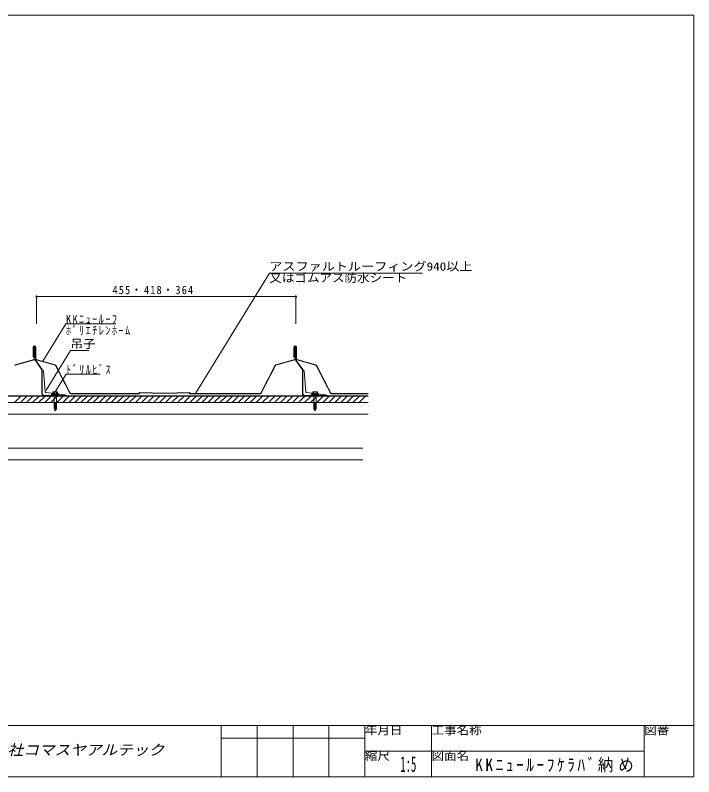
# Model space of a CAD drawing. Units: millimetres, scale not verified. Extents: x -6654 to 3221, y -946 to 390.
# Drawn here: x -1975 to -784, y -946 to 390 of the extents above; entities that cross this region are included whole.
import ezdxf
from ezdxf.enums import TextEntityAlignment as Align

# ---------------------------------------------------------------- set-up
doc = ezdxf.new("R2010")
doc.units = ezdxf.units.MM
doc.header["$LTSCALE"] = 5
doc.header["$PDMODE"] = 32
doc.header["$PDSIZE"] = 2.5
doc.layers.add('0-0_0', color=7, linetype='Continuous', lineweight=18)
doc.layers.add('0-1_LAYER001', color=7, linetype='Continuous', lineweight=18)
doc.styles.add('HG丸ｺﾞｼｯｸM-PRO', font='')
doc.styles.add('ＭＳ ゴシック', font='')
doc.styles.get('HG丸ｺﾞｼｯｸM-PRO').set_extended_font_data('HG丸ｺﾞｼｯｸM-PRO')
doc.styles.get('ＭＳ ゴシック').set_extended_font_data('MS Gothic')

# ---------------------------------------------------------------- blocks, each defined once
blk = doc.blocks.new('GROUP_27')
at = {"layer": '0-1_LAYER001', "color": 3}
blk.add_lwpolyline([(-411.54, 317.903), (-410.839, 317.526), (-410.251, 317.903)], dxfattribs=at)
blk = doc.blocks.new('GROUP_28')
at = {"layer": '0-1_LAYER001', "color": 3}
blk.add_lwpolyline([(-407.537, 317.903), (-406.722, 317.457), (-405.976, 317.903)], dxfattribs=at)
blk = doc.blocks.new('GROUP_29')
at = {"layer": '0-1_LAYER001', "color": 3}
blk.add_lwpolyline([(-406.722, 300.263), (-406.722, 288.027), (-408.781, 284.377), (-410.839, 288.162), (-410.839, 300.263)], dxfattribs=at)
blk = doc.blocks.new('GROUP_30')
at = {"layer": '0-1_LAYER001', "color": 3}
blk.add_lwpolyline([(-410.839, 310.162), (-410.839, 312.817), (-406.722, 312.817), (-406.722, 310.162)], dxfattribs=at)
blk = doc.blocks.new('GROUP_31')
at = {"layer": '0-1_LAYER001', "color": 3}
blk.add_lwpolyline([(-405.313, 317.903), (-404.664, 317.472), (-404.664, 314.224), (-412.897, 314.224), (-412.897, 317.113), (-412.218, 317.903)], close=True, dxfattribs=at)
blk = doc.blocks.new('GROUP_32')
at = {"layer": '0-1_LAYER001', "color": 3}
blk.add_lwpolyline([(-402.733, 314.224), (-402.312, 313.815), (-402.312, 312.817), (-415.25, 312.817), (-415.25, 313.863), (-414.581, 314.224)], close=True, dxfattribs=at)
blk = doc.blocks.new('GROUP_35')
at = {"layer": '0-1_LAYER001', "color": 3}
blk.add_lwpolyline([(90.879, 302.725), (90.879, 290.489), (88.821, 286.839), (86.762, 290.624), (86.762, 302.725)], dxfattribs=at)
blk = doc.blocks.new('GROUP_38')
at = {"layer": '0-1_LAYER001', "color": 3}
blk.add_lwpolyline([(94.868, 316.686), (95.29, 316.277), (95.29, 315.279), (82.352, 315.279), (82.352, 316.325), (83.02, 316.686)], close=True, dxfattribs=at)
blk = doc.blocks.new('GROUP_36')
at = {"layer": '0-1_LAYER001', "color": 3}
blk.add_lwpolyline([(86.762, 312.624), (86.762, 315.279), (90.879, 315.279), (90.879, 312.624)], dxfattribs=at)
blk = doc.blocks.new('GROUP_37')
at = {"layer": '0-1_LAYER001', "color": 3}
blk.add_lwpolyline([(92.289, 320.365), (92.938, 319.934), (92.938, 316.686), (84.704, 316.686), (84.704, 319.575), (85.383, 320.365)], close=True, dxfattribs=at)
blk = doc.blocks.new('GROUP_33')
at = {"layer": '0-1_LAYER001', "color": 3}
blk.add_lwpolyline([(86.062, 320.365), (86.762, 319.988), (87.351, 320.365)], dxfattribs=at)
blk = doc.blocks.new('GROUP_34')
at = {"layer": '0-1_LAYER001', "color": 3}
blk.add_lwpolyline([(90.065, 320.365), (90.879, 319.919), (91.625, 320.365)], dxfattribs=at)

msp = doc.modelspace()

# ---------------------------------------------------------------- linework, layer by layer
at = {"layer": '0-0_0'}
for p, q in [((-784.26, -946.271), (-784.26, 390.229)), ((-1939.674, -215.602), (-1940.11, -212.853)), ((-1482.511, -215.602), (-1482.946, -212.853)), ((-1481.721, -215.476), (-1482.136, -212.853)), ((-1928.212, -232.112), (-1939.539, -215.935)), ((-1470.394, -231.653), (-1481.721, -215.476)), ((-1928.212, -273.059), (-1928.212, -232.112)), ((-1927.412, -232.112), (-1927.412, -273.059)), ((-1925.24, -233.871), (-1922.067, -270.845)), ((-1470.249, -232.112), (-1470.249, -273.059)), ((-1468.076, -233.871), (-1464.904, -270.845)), ((-1923.412, -277.059), (-1884.212, -277.059)), ((-1884.212, -277.859), (-1923.412, -277.859)), ((-1887.212, -276.259), (-1921.202, -271.751)), ((-1884.212, -277.859), (-1884.212, -277.059)), ((-1466.249, -277.059), (-1427.049, -277.059)), ((-1427.049, -277.859), (-1466.249, -277.859)), ((-1430.049, -276.259), (-1464.039, -271.751)), ((-1427.049, -277.859), (-1427.049, -277.059)), ((-1355.769, -289.637), (-2059.569, -289.637)), ((-2059.569, -309.762), (-1355.769, -309.762)), ((-1365.05, -369.762), (-2059.569, -369.762)), ((-2059.569, -389.887), (-1365.05, -389.887)), ((-2674.26, -856.271), (-784.26, -856.271)), ((-1613.385, -856.271), (-1613.385, -946.271)), ((-1550.385, -946.271), (-1550.385, -856.271)), ((-1487.385, -856.271), (-1487.385, -946.271)), ((-1424.385, -856.271), (-1424.385, -946.271)), ((-1361.385, -856.271), (-1361.385, -946.271)), ((-1244.385, -856.271), (-1244.385, -946.271)), ((-871.165, -856.271), (-871.165, -946.271)), ((-1613.385, -878.771), (-1361.385, -878.771)), ((-1564.26, -878.771), (-1361.385, -878.771)), ((-1361.385, -901.271), (-871.165, -901.271)), ((-871.165, -901.271), (-871.165, -946.271))]:
    msp.add_line(p, q, dxfattribs=at)
at = {"layer": '0-0_0', "color": 4}
for p, q in [((-1658.485, -273.459), (-1528.977, -62.442)), ((-1260.227, -62.442), (-1528.977, -62.442)), ((-1937.395, -103.409), (-1482.395, -103.409)), ((-1937.395, -103.409), (-1937.395, -151.459)), ((-1482.395, -103.409), (-1482.395, -151.459)), ((-1926.403, -217.128), (-1885.939, -151.197)), ((-1798.439, -151.197), (-1885.939, -151.197)), ((-1920.627, -267.876), (-1877.939, -198.321)), ((-1845.439, -198.321), (-1877.939, -198.321)), ((-1885.664, -239.852), (-1906.257, -273.407)), ((-1825.664, -239.852), (-1885.664, -239.852)), ((-1355.769, -278.387), (-2110.363, -278.387)), ((-2053.163, -277.859), (-1923.412, -277.859)), ((-1976.227, -289.637), (-1964.977, -278.387)), ((-1965.62, -289.637), (-1954.37, -278.387)), ((-1955.013, -289.637), (-1943.763, -278.387)), ((-1944.407, -289.637), (-1933.157, -278.387)), ((-1933.8, -289.637), (-1922.55, -278.387)), ((-1923.194, -289.637), (-1911.944, -278.387)), ((-1912.587, -289.637), (-1901.337, -278.387)), ((-1901.98, -289.637), (-1890.73, -278.387)), ((-1891.374, -289.637), (-1880.124, -278.387)), ((-1884.212, -277.859), (-1355.769, -277.859)), ((-1880.767, -289.637), (-1869.517, -278.387)), ((-1870.16, -289.637), (-1858.91, -278.387)), ((-1859.554, -289.637), (-1848.304, -278.387)), ((-1848.947, -289.637), (-1837.697, -278.387)), ((-1838.341, -289.637), (-1827.091, -278.387)), ((-1827.734, -289.637), (-1816.484, -278.387)), ((-1817.127, -289.637), (-1805.877, -278.387)), ((-1806.521, -289.637), (-1795.271, -278.387)), ((-1795.914, -289.637), (-1784.664, -278.387)), ((-1785.308, -289.637), (-1774.058, -278.387)), ((-1774.701, -289.637), (-1763.451, -278.387)), ((-1764.094, -289.637), (-1752.844, -278.387)), ((-1753.488, -289.637), (-1742.238, -278.387)), ((-1742.881, -289.637), (-1731.631, -278.387)), ((-1732.275, -289.637), (-1721.025, -278.387)), ((-1721.668, -289.637), (-1710.418, -278.387)), ((-1711.061, -289.637), (-1699.811, -278.387)), ((-1700.455, -289.637), (-1689.205, -278.387)), ((-1689.848, -289.637), (-1678.598, -278.387)), ((-1679.242, -289.637), (-1667.992, -278.387)), ((-1668.635, -289.637), (-1657.385, -278.387)), ((-1658.028, -289.637), (-1646.778, -278.387)), ((-1647.422, -289.637), (-1636.172, -278.387)), ((-1636.815, -289.637), (-1625.565, -278.387)), ((-1626.209, -289.637), (-1614.959, -278.387)), ((-1615.602, -289.637), (-1604.352, -278.387)), ((-1604.995, -289.637), (-1593.745, -278.387)), ((-1594.389, -289.637), (-1583.139, -278.387)), ((-1583.782, -289.637), (-1572.532, -278.387)), ((-1573.176, -289.637), (-1561.926, -278.387)), ((-1562.569, -289.637), (-1551.319, -278.387)), ((-1551.962, -289.637), (-1540.712, -278.387)), ((-1541.356, -289.637), (-1530.106, -278.387)), ((-1530.749, -289.637), (-1519.499, -278.387)), ((-1520.143, -289.637), (-1508.893, -278.387)), ((-1509.536, -289.637), (-1498.286, -278.387)), ((-1498.929, -289.637), (-1487.679, -278.387)), ((-1488.323, -289.637), (-1477.073, -278.387)), ((-1477.716, -289.637), (-1466.466, -278.387)), ((-1467.11, -289.637), (-1455.86, -278.387)), ((-1456.503, -289.637), (-1445.253, -278.387)), ((-1445.896, -289.637), (-1434.646, -278.387)), ((-1435.29, -289.637), (-1424.04, -278.387)), ((-1424.683, -289.637), (-1413.433, -278.387)), ((-1414.077, -289.637), (-1402.827, -278.387)), ((-1403.47, -289.637), (-1392.22, -278.387)), ((-1392.863, -289.637), (-1381.613, -278.387)), ((-1382.257, -289.637), (-1371.007, -278.387)), ((-1371.65, -289.637), (-1360.4, -278.387)), ((-2110.363, -289.637), (-1365.05, -289.637))]:
    msp.add_line(p, q, dxfattribs=at)
at = {"layer": '0-0_0', "color": 5}
for p, q in [((-1943.309, -192.271), (-1943.309, -209.011)), ((-1942.709, -208.977), (-1942.709, -192.271)), ((-1941.909, -208.222), (-1941.909, -193.159)), ((-1941.309, -209), (-1941.309, -193.159)), ((-1941.293, -193.17), (-1940.696, -193.17)), ((-1940.709, -193.159), (-1940.709, -212.853)), ((-1940.11, -212.853), (-1940.11, -193.159)), ((-1939.326, -192.271), (-1939.326, -212.853)), ((-1938.726, -192.271), (-1938.726, -212.853)), ((-1486.146, -192.271), (-1486.146, -209.011)), ((-1485.546, -208.977), (-1485.546, -192.271)), ((-1484.746, -208.222), (-1484.746, -193.159)), ((-1484.146, -209), (-1484.146, -193.17)), ((-1484.146, -193.17), (-1483.546, -193.17)), ((-1483.546, -193.17), (-1483.546, -212.853)), ((-1482.946, -212.853), (-1482.946, -193.159)), ((-1482.163, -192.093), (-1482.163, -212.853)), ((-1481.563, -192.093), (-1481.563, -212.853)), ((-1941.435, -213.814), (-1974.86, -223.364)), ((-1941.909, -207.159), (-1942.709, -207.159)), ((-1941.326, -208.249), (-1941.915, -208.249)), ((-1904.575, -223.364), (-1938.001, -213.814)), ((-1484.271, -213.814), (-1517.697, -223.364)), ((-1484.746, -207.159), (-1485.546, -207.159)), ((-1484.163, -208.249), (-1484.752, -208.249)), ((-1447.412, -223.364), (-1480.838, -213.814)), ((-1974.696, -223.941), (-1941.27, -214.391)), ((-1938.166, -214.391), (-1904.74, -223.941)), ((-1904.128, -224.441), (-1878.775, -273.198)), ((-1878.242, -272.921), (-1903.595, -224.165)), ((-1518.677, -224.165), (-1544.03, -272.921)), ((-1543.498, -273.198), (-1518.145, -224.441)), ((-1517.532, -223.941), (-1484.107, -214.391)), ((-1481.003, -214.391), (-1447.577, -223.941)), ((-1446.964, -224.441), (-1421.611, -273.198)), ((-1421.079, -272.921), (-1446.432, -224.165)), ((-1758.489, -273.459), (-1877.355, -273.459)), ((-1758.489, -274.059), (-1877.355, -274.059)), ((-1757.161, -272.546), (-1757.782, -273.167)), ((-1756.737, -272.97), (-1757.358, -273.591)), ((-1712.868, -273.807), (-1756.003, -272.677)), ((-1712.853, -273.207), (-1755.988, -272.077)), ((-1669.665, -272.077), (-1712.8, -273.207)), ((-1669.649, -272.677), (-1712.784, -273.807)), ((-1668.916, -272.97), (-1668.295, -273.591)), ((-1667.871, -273.167), (-1668.492, -272.546)), ((-1667.164, -273.459), (-1544.918, -273.459)), ((-1667.164, -274.059), (-1544.918, -274.059)), ((-1355.769, -273.459), (-1420.192, -273.459)), ((-1355.769, -274.059), (-1420.192, -274.059))]:
    msp.add_line(p, q, dxfattribs=at)
at = {"layer": '0-0_0', "color": 6}
for p, q in [((-1927.453, -231.859), (-1927.432, -231.859)), ((-1470.29, -231.859), (-1470.268, -231.859))]:
    msp.add_line(p, q, dxfattribs=at)
at = {"layer": '0-0_0', "color": 3}
for p, q in [((-1906.681, -270.929), (-1906.681, -274.231)), ((-1906.681, -288.191), (-1906.681, -278.292)), ((-1902.565, -270.997), (-1902.565, -274.231)), ((-1902.565, -278.292), (-1902.565, -288.191)), ((-1450.708, -270.929), (-1450.708, -274.231)), ((-1450.708, -288.191), (-1450.708, -278.292)), ((-1446.591, -270.997), (-1446.591, -274.231)), ((-1446.591, -278.292), (-1446.591, -288.191)), ((-1902.565, -289.382), (-1906.681, -290.108)), ((-1902.565, -290.398), (-1906.681, -291.124)), ((-1902.565, -291.413), (-1906.681, -292.139)), ((-1902.565, -292.429), (-1906.681, -293.154)), ((-1902.565, -293.444), (-1906.681, -294.17)), ((-1446.591, -289.382), (-1450.708, -290.108)), ((-1446.591, -290.398), (-1450.708, -291.124)), ((-1446.591, -291.413), (-1450.708, -292.139)), ((-1446.591, -292.429), (-1450.708, -293.154)), ((-1446.591, -293.444), (-1450.708, -294.17)), ((-1902.565, -294.459), (-1906.681, -295.185)), ((-1902.565, -295.475), (-1906.681, -296.201)), ((-1902.565, -296.49), (-1906.681, -297.216)), ((-1902.565, -297.506), (-1906.681, -298.232)), ((-1902.565, -298.521), (-1906.681, -299.247)), ((-1902.565, -299.537), (-1906.681, -300.262)), ((-1902.643, -300.566), (-1906.192, -301.192)), ((-1446.591, -294.459), (-1450.708, -295.185)), ((-1446.591, -295.475), (-1450.708, -296.201)), ((-1446.591, -296.49), (-1450.708, -297.216)), ((-1446.591, -297.506), (-1450.708, -298.232)), ((-1446.591, -298.521), (-1450.708, -299.247)), ((-1446.591, -299.537), (-1450.708, -300.262)), ((-1446.669, -300.566), (-1450.218, -301.192))]:
    msp.add_line(p, q, dxfattribs=at)
at = {"layer": '0-0_0'}
msp.add_lwpolyline([(-2674.26, 390.229), (-784.26, 390.229), (-784.26, -946.271), (-2674.26, -946.271)], close=True, dxfattribs=at)
for points in [[(-1927.557, -231.653), (-1938.884, -215.476), (-1939.3, -212.853)], [(-1471.049, -273.059), (-1471.049, -232.112), (-1482.376, -215.935)]]:
    msp.add_lwpolyline(points, dxfattribs=at)
at = {"layer": '0-0_0', "color": 5}
for centre, radius, start, end in [((-1941.018, -192.271), 2.292, 0, 180), ((-1941.018, -192.271), 1.692, 0, 180), ((-1941.01, -193.159), 0.9, 359.99997, 179.99997), ((-1483.855, -192.182), 2.293, 2.22413, 182.22413), ((-1483.855, -192.182), 1.694, 3.01177, 183.01177), ((-1483.846, -193.159), 0.9, 359.99994, 179.99994), ((-1942.006, -208.906), 1.309, 184.63357, 355.36643), ((-1942.005, -208.917), 0.696, 184.94754, 353.14829), ((-1941.709, -212.853), 1, 285.94528, 359.99959), ((-1941.71, -212.853), 1.6, 285.9454, 359.9994), ((-1937.726, -212.853), 1.6, 180, 254.05517), ((-1937.726, -212.853), 1, 180, 254.05472), ((-1484.843, -208.906), 1.309, 184.63357, 355.36643), ((-1484.842, -208.917), 0.696, 184.94754, 353.14829), ((-1484.546, -212.853), 1, 285.94528, 359.99959), ((-1484.546, -212.853), 1.6, 285.9454, 359.9994), ((-1480.563, -212.853), 1.6, 180, 254.05517), ((-1480.563, -212.853), 1, 180, 254.05472), ((-1974.421, -224.903), 1, 105.94585, 152.52648), ((-1905.015, -224.903), 1, 27.47402, 74.05576), ((-1905.015, -224.903), 1.6, 27.47481, 74.05431), ((-1517.258, -224.903), 1.6, 105.94502, 152.52499), ((-1517.258, -224.903), 1, 105.94585, 152.52648), ((-1447.852, -224.903), 1, 27.47402, 74.05576), ((-1447.852, -224.903), 1.6, 27.47481, 74.05431), ((-1877.355, -272.459), 1.6, 207.47459, 270.00039), ((-1877.355, -272.459), 1, 207.47521, 270.00155), ((-1758.489, -272.459), 1, 270, 315), ((-1758.489, -272.459), 1.6, 270, 315), ((-1756.03, -273.677), 1.6, 88.50001, 135), ((-1756.03, -273.677), 1, 88.49998, 135), ((-1712.826, -272.207), 1.6, 268.49998, 271.50002), ((-1712.826, -272.207), 1, 268.50001, 271.49999), ((-1669.623, -273.677), 1.6, 45.00033, 91.49999), ((-1669.623, -273.677), 1, 45, 91.50002), ((-1667.164, -272.459), 1.6, 225, 270), ((-1667.164, -272.459), 1, 225.00033, 270), ((-1544.918, -272.459), 1, 269.99976, 332.52479), ((-1544.918, -272.459), 1.6, 269.99989, 332.52541), ((-1420.192, -272.459), 1.6, 207.47459, 270.00039), ((-1420.192, -272.459), 1, 207.47521, 270.00155)]:
    msp.add_arc(centre, radius, start, end, dxfattribs=at)
at = {"layer": '0-0_0'}
for centre, radius, start, end in [((-1938.884, -215.476), 0.8, 189, 215), ((-1481.721, -215.476), 0.8, 189, 215), ((-1928.212, -232.112), 0.8, 0, 35), ((-1927.432, -234.059), 2.2, 4.90482, 90), ((-1471.049, -232.112), 0.8, 0, 35), ((-1470.268, -234.059), 2.2, 4.90482, 90), ((-1923.412, -273.059), 4.8, 180, 270), ((-1923.412, -273.059), 4, 180, 270), ((-1921.071, -270.76), 1, 184.90482, 262.44402), ((-1889.586, -291.187), 15.115, 69.17343, 80.96374), ((-1466.249, -273.059), 4.8, 180, 270), ((-1466.249, -273.059), 4, 180, 270), ((-1463.907, -270.76), 1, 184.90482, 262.44402), ((-1432.423, -291.187), 15.115, 69.17343, 80.96374)]:
    msp.add_arc(centre, radius, start, end, dxfattribs=at)
at = {"layer": '0-0_0', "color": 1}
for radius, start, end in [(1.6, 207.47459, 270.00039), (1, 207.47521, 270.00155)]:
    msp.add_arc((-1420.192, -272.459), radius, start, end, dxfattribs=at)
at = {"layer": '0-0_0', "color": 3}
for p in [(-1937.395, -103.409), (-1482.395, -103.409)]:
    msp.add_point(p, dxfattribs=at)

# ---------------------------------------------------------------- block references
at = {"layer": '0-0_0'}
for name, p in [('GROUP_32', (-1495.842, -588.454)), ('GROUP_31', (-1495.842, -588.454)), ('GROUP_27', (-1495.842, -588.454)), ('GROUP_30', (-1495.842, -588.454)), ('GROUP_28', (-1495.842, -588.454)), ('GROUP_38', (-1537.47, -590.916)), ('GROUP_37', (-1537.47, -590.916)), ('GROUP_33', (-1537.47, -590.916)), ('GROUP_36', (-1537.47, -590.916)), ('GROUP_34', (-1537.47, -590.916)), ('GROUP_29', (-1495.842, -588.454)), ('GROUP_35', (-1537.47, -590.916))]:
    msp.add_blockref(name, p, dxfattribs=at)

# ---------------------------------------------------------------- texts
at = {"layer": '0-0_0', "style": 'ＭＳ ゴシック'}
for s, height, width, p in [('アスファルトルーフィング940以上', 14.66, 1.15, (-1528.977, -62.442)), ('又はゴムアス防水シート', 14.66, 1.1, (-1528.977, -82.442)), ('吊子', 14.66, 1.1, (-1877.939, -198.321)), ('年月日', 14.66, 1.1, (-1361.385, -876.271)), ('工事名称', 14.66, 1.1, (-1244.385, -876.271)), ('図番', 14.66, 1.1, (-871.165, -876.271)), ('縮尺', 14.66, 1.1, (-1361.385, -921.271)), ('図面名', 14.66, 1.1, (-1244.385, -921.271)), ('1:5', 27.49, 0.5, (-1299.176, -945.87))]:
    msp.add_text(s, height=height, dxfattribs=dict(at, width=width)).set_placement(p, align=Align.BOTTOM_LEFT)
at = {"layer": '0-0_0', "color": 3, "style": 'HG丸ｺﾞｼｯｸM-PRO', "oblique": 15, "width": 1.1}
msp.add_text('株式会社コマスヤアルテック', height=18.33, dxfattribs=at).set_placement((-2070.939, -913.771), align=Align.BOTTOM_LEFT)
at = {"layer": '0-0_0', "char_height": 14.66, "attachment_point": 7, "style": 'ＭＳ ゴシック'}
for s, insert in [('\\T1.23;\\W0.9;455・418・364', (-1804.239, -99.473)), ('\\T1.28;\\W0.9;KKﾆｭｰﾙｰﾌ', (-1885.939, -151.197)), ('\\T1.28;\\W0.9;ﾎﾟﾘｴﾁﾚﾝﾎｰﾑ', (-1885.939, -171.197)), ('\\T1.28;\\W0.9;ﾄﾞﾘﾙﾋﾞｽ', (-1885.664, -239.852))]:
    msp.add_mtext(s, dxfattribs=dict(at, insert=insert))
at = {"layer": '0-0_0', "color": 3, "insert": (-1167.798, -938.771), "char_height": 21.99, "attachment_point": 7, "style": 'ＭＳ ゴシック'}
msp.add_mtext('\\T1.33;\\W0.9;KKﾆｭｰﾙｰﾌｹﾗﾊﾞ納め', dxfattribs=at)

doc.saveas('drawing.dxf')
